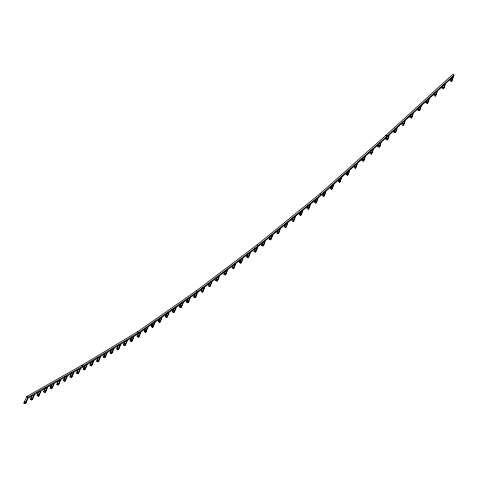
<?xml version="1.0" encoding="UTF-8"?>
<svg xmlns="http://www.w3.org/2000/svg" width="478" height="478" viewBox="0 0 478 478"><rect width="100%" height="100%" fill="white"/><g stroke="black" fill="none" stroke-linecap="round" stroke-linejoin="round"><path stroke-width="0.72" d="M386.654 136.971L385.8 139.337L387.078 140.042L387.742 139.439L389.45 134.712L396.812 128.002L395.109 132.729L393.824 132.018L394.894 129.066M387.078 140.042L388.787 135.316L381.504 141.835L379.741 146.609L379.09 147.188L377.805 146.477L378.69 144.093M402.709 122.338L401.855 124.704L403.133 125.409L403.796 124.806L405.505 120.08L412.873 113.37L411.164 118.09L409.885 117.385L410.949 114.433M403.133 125.409L404.842 120.683L397.481 127.399L395.772 132.119L395.109 132.729M426.794 100.386L425.94 102.752L427.218 103.457L428.927 98.731L421.56 105.447L419.857 110.167L419.194 110.777L417.909 110.065L418.764 107.705M419.194 110.777L420.897 106.05L413.536 112.76L411.827 117.486L411.164 118.09M434.819 93.073L433.97 95.433L435.249 96.144L435.912 95.534L437.621 90.808L444.982 84.098L443.273 88.824L441.995 88.113L443.064 85.162M435.249 96.144L436.958 91.418L429.591 98.127L427.882 102.854L427.218 103.457M450.879 78.434L450.025 80.8L451.304 81.505L451.967 80.902L454.1 75.004L452.821 74.293L385.919 135.274L320.021 193.757L257.14 244.772L196.279 290.809L137.425 331.869L81.589 365.455L26.756 396.549L23.9 402.996L25.179 403.707L25.722 403.396L28.011 398.234L34.046 394.81L31.757 399.972L30.478 399.267L32.193 395.39M451.304 81.505L453.013 76.779L445.645 83.495L443.942 88.221L443.273 88.824M323.54 192.64L322.441 195.621L323.72 196.327L324.377 195.747L326.133 190.973L333.387 184.538L331.624 189.312L330.346 188.601L331.224 186.217M323.72 196.327L325.482 191.559L318.306 197.731L316.394 202.636L315.767 203.144L314.488 202.433L315.683 199.374M339.368 178.587L338.269 181.574L339.547 182.279L340.205 181.7L341.961 176.926L349.215 170.491L347.458 175.259L346.174 174.554L347.273 171.572M339.547 182.279L341.31 177.505L334.044 183.958L332.282 188.726L331.624 189.312M355.172 164.563L354.073 167.545L355.351 168.256L356.008 167.67L357.765 162.902L365.031 156.455L363.268 161.223L361.989 160.518L362.868 158.128M355.351 168.256L357.108 163.482L349.872 169.905L348.109 174.679L347.458 175.259M370.982 150.528L369.882 153.51L371.167 154.221L371.818 153.635L373.581 148.861L380.846 142.414L379.09 147.188M371.167 154.221L372.924 149.447L365.688 155.87L363.925 160.644L363.268 161.223M270.411 236.102L269.216 239.167L270.494 239.872L272.406 234.973L265.493 240.583L263.575 245.489L262.948 245.997L261.669 245.292L262.864 242.226M262.948 245.997L264.86 241.097L257.923 246.726L255.909 251.709L255.3 252.169L254.021 251.458L255.276 248.345M277.957 229.984L276.762 233.043L278.041 233.754L278.668 233.246L280.58 228.341L287.499 222.73L285.587 227.63L284.302 226.925L285.742 223.244M278.041 233.754L279.953 228.848L273.034 234.465L271.122 239.364L270.494 239.872M293.044 217.735L291.849 220.8L293.134 221.511L293.761 220.997L295.673 216.098L302.592 210.487L300.674 215.387L299.395 214.682L300.59 211.617M293.134 221.511L295.046 216.606L288.126 222.216L286.214 227.122L285.587 227.63M308.137 205.492L306.942 208.557L308.22 209.262L308.848 208.755L310.766 203.855L317.679 198.239L315.767 203.144M308.22 209.262L310.132 204.363L303.219 209.973L301.307 214.879L300.674 215.387M202.576 287.774L201.065 291.514L202.343 292.219L204.357 287.242L197.665 292.303L195.651 297.286L195.042 297.746L193.763 297.035L195.018 293.922M195.042 297.746L197.056 292.763L190.555 297.298L188.446 302.347L187.86 302.759L186.581 302.048L187.896 298.893M209.376 283.496L208.372 285.987L209.651 286.692L210.26 286.232L212.268 281.255L218.966 276.188L216.952 281.172L215.674 280.461L216.928 277.348M209.651 286.692L211.664 281.715L204.966 286.776L202.953 291.759L202.343 292.219M233.366 264.92L232.105 268.033L233.389 268.744L235.397 263.76L227.791 269.514L225.777 274.497L225.168 274.958L223.889 274.247L225.15 271.134M225.168 274.958L227.181 269.974L219.575 275.728L217.562 280.711L216.952 281.172M247.974 253.872L246.714 256.985L247.998 257.69L250.006 252.713L243.314 257.773L241.3 262.757L240.691 263.217L239.412 262.506L240.667 259.399M240.691 263.217L242.704 258.234L236.007 263.3L233.999 268.278L233.389 268.744M255.3 252.169L257.313 247.186L250.615 252.253L248.602 257.23L247.998 257.69M145.521 328.452L144.207 331.607L145.485 332.318L147.594 327.269L141.118 331.786L139.008 336.835L138.423 337.247L137.144 336.536L138.722 332.748M138.423 337.247L140.532 332.192L134.234 336.207L131.988 341.346L131.432 341.68L130.153 340.969L131.838 337.115M159.646 318.599L158.332 321.754L159.61 322.465L161.719 317.416L155.242 321.933L153.133 326.982L152.548 327.388L151.269 326.683L152.584 323.528M152.548 327.388L155.183 321.079M173.771 308.746L172.456 311.901L173.735 312.612L175.844 307.563L169.367 312.074L167.258 317.129L166.673 317.535L165.394 316.83L166.971 313.042M166.673 317.535L168.782 312.487L162.305 317.004L160.196 322.053L159.61 322.465M187.86 302.759L189.969 297.704L183.492 302.221L181.383 307.27L180.798 307.683L179.519 306.978L181.096 303.189M180.798 307.683L182.907 302.634L176.43 307.151L174.321 312.2L173.735 312.612M91.633 361.302L89.948 365.156L91.232 365.861L93.473 360.723L87.331 364.421L85.084 369.56L84.528 369.894L83.25 369.183L84.654 365.975M84.528 369.894L86.775 364.756L80.663 368.371L78.374 373.539L77.83 373.844L76.546 373.139L77.98 369.912M105.035 353.236L103.35 357.09L104.634 357.801L106.875 352.662L100.733 356.361L98.486 361.499L97.93 361.834L96.652 361.123L98.056 357.914M97.93 361.834L100.177 356.696L94.029 360.388L91.788 365.527L91.232 365.861M118.436 345.176L116.752 349.03L118.03 349.741L120.277 344.602L114.134 348.295L111.888 353.433L111.332 353.768L110.054 353.063L111.452 349.848M111.332 353.768L113.579 348.629L107.431 352.328L105.19 357.466L104.634 357.801M131.432 341.68L133.679 336.542L127.53 340.234L125.29 345.373L124.734 345.708L123.449 345.002L124.854 341.788M124.734 345.708L126.975 340.569L120.832 344.268L118.586 349.406L118.03 349.741M25.179 403.707L28.035 397.26L82.867 366.16L138.704 332.574L197.557 291.52L258.425 245.483L321.3 194.468L387.198 135.979L454.1 75.004M45.356 387.927L43.641 391.805L44.92 392.51L47.208 387.347L41.174 390.771L38.885 395.933L38.342 396.244L37.057 395.533L38.778 391.661M38.342 396.244L40.63 391.076L34.589 394.499L32.307 399.662L31.757 399.972M58.513 380.464L56.798 384.336L58.077 385.047L60.359 379.89L54.331 383.308L52.042 388.471L51.499 388.775L50.22 388.07L51.648 384.844M51.499 388.775L53.787 383.613L47.752 387.037L45.464 392.199L44.92 392.51M71.682 372.995L69.967 376.867L71.246 377.578L73.534 372.416L67.5 375.833L65.211 381.002L64.667 381.307L63.389 380.602L65.104 376.73M64.667 381.307L66.956 376.144L60.909 379.574L58.621 384.736L58.077 385.047M77.83 373.844L80.119 368.681L74.078 372.105L71.796 377.267L71.246 377.578M410.972 115.598L410.309 116.202L411.588 116.913L412.251 116.303M419.003 108.279L418.34 108.888L419.618 109.593L420.281 108.99M451.113 79.013L450.449 79.617L451.734 80.322L452.397 79.718M393.824 132.018L394.487 131.414M417.909 110.065L418.573 109.462M425.94 102.752L426.603 102.143M388.172 138.256L387.503 138.865L386.224 138.154M396.196 130.942L395.533 131.546L394.254 130.835M404.227 123.623L403.563 124.226L402.279 123.521M428.312 101.671L427.649 102.274L426.364 101.569M436.336 94.351L435.673 94.961L434.394 94.25M444.367 87.038L443.704 87.641L442.425 86.936M331.445 186.826L330.788 187.406L332.067 188.117L332.724 187.537M347.273 172.779L346.616 173.359L347.894 174.07L348.552 173.484M363.083 158.744L362.432 159.323L363.71 160.034L364.367 159.449M346.174 174.554L346.831 173.974M361.989 160.518L362.647 159.933M377.805 146.477L378.462 145.898M324.813 194.552L324.162 195.138L322.877 194.427M340.641 180.505L339.989 181.084L338.705 180.379M356.445 166.481L355.787 167.061L354.509 166.356M372.26 152.44L371.603 153.026L370.325 152.315M380.183 145.414L379.526 145.993L378.247 145.282M262.775 243.553L262.147 244.061L263.426 244.772L264.053 244.264M277.867 231.31L277.24 231.818L278.519 232.529L279.146 232.015M300.501 212.943L299.873 213.451L301.152 214.162L301.785 213.654M308.047 206.825L307.42 207.333L308.698 208.038L309.326 207.53M261.669 245.292L262.297 244.778M269.216 239.167L269.843 238.659M299.395 214.682L300.023 214.168M271.6 238.14L270.972 238.647L269.694 237.942M286.692 225.897L286.065 226.405L284.78 225.7M294.239 219.772L293.611 220.286L292.327 219.575M316.872 201.405L316.245 201.919L314.966 201.208M194.875 295.332L194.265 295.792L195.544 296.497L196.153 296.037M216.785 278.758L216.176 279.218L217.454 279.923L218.064 279.463M225.001 272.544L224.391 273.004L225.676 273.709L226.285 273.249M255.133 249.755L254.523 250.215L255.802 250.92L256.411 250.46M193.763 297.035L194.373 296.575M215.674 280.461L216.283 280M223.889 274.247L224.499 273.786M239.412 262.506L240.022 262.046M246.714 256.985L247.323 256.525M254.021 251.458L254.631 250.998M203.455 290.516L202.851 290.977L201.567 290.266M210.762 284.99L210.153 285.45L208.874 284.745M234.501 267.035L233.891 267.495L232.613 266.79M241.802 261.514L241.193 261.974L239.914 261.263M249.11 255.987L248.5 256.447L247.216 255.742M154.657 322.339L148.18 326.856L146.071 331.905L145.485 332.318M145.318 329.94L144.732 330.346L146.011 331.057L146.603 330.645M152.38 325.01L151.795 325.422L153.074 326.127L153.665 325.715M159.443 320.081L158.857 320.493L160.136 321.204L160.728 320.792M180.63 305.305L180.045 305.711L181.323 306.422L181.915 306.01M187.693 300.375L187.107 300.787L188.386 301.493L188.977 301.086M137.144 336.536L137.73 336.124M144.207 331.607L144.792 331.2M151.269 326.683L151.855 326.271M158.332 321.754L158.917 321.347M165.394 316.83L165.98 316.418M172.456 311.901L173.042 311.495M179.519 306.978L180.104 306.565M186.581 302.048L187.167 301.636M139.54 335.574L138.949 335.98L137.67 335.275M167.79 315.862L167.198 316.275L165.92 315.564M174.852 310.939L174.261 311.345L172.982 310.64M84.367 367.564L83.811 367.899L85.09 368.61L85.646 368.275M91.065 363.537L90.509 363.872L91.794 364.577L92.35 364.242M97.769 359.504L97.213 359.838L98.492 360.549L99.048 360.215M104.467 355.477L103.911 355.805L105.19 356.516L105.746 356.182M111.171 351.444L110.615 351.778L111.894 352.483L112.45 352.149M117.869 347.41L117.313 347.745L118.592 348.456L119.147 348.121M124.567 343.383L124.011 343.718L125.296 344.423L125.851 344.088M131.271 339.35L130.715 339.685L131.994 340.396L132.549 340.061M83.25 369.183L83.805 368.849M89.948 365.156L90.503 364.822M96.652 361.123L97.207 360.788M103.35 357.09L103.905 356.761M110.054 353.063L110.609 352.728M116.752 349.03L117.307 348.695M123.449 345.002L124.005 344.668M130.153 340.969L130.709 340.635M38.174 393.932L37.631 394.242L38.909 394.948L39.459 394.643M44.753 390.203L44.209 390.508L45.494 391.219L46.037 390.908M64.506 379L63.962 379.311L65.241 380.016L65.785 379.711M71.085 375.272L70.541 375.577L71.82 376.288L72.363 375.977M77.663 371.537L77.119 371.848L78.398 372.553L78.942 372.248M23.9 402.996L25.017 401.395L24.474 401.705L25.752 402.416L26.296 402.106M30.478 399.267L31.022 398.957M37.057 395.533L37.601 395.222M43.641 391.805L44.185 391.494M50.22 388.07L51.337 386.469L50.788 386.78L52.072 387.485L52.616 387.18M56.798 384.336L57.342 384.031M63.389 380.602L63.933 380.291M69.967 376.867L70.511 376.562M76.546 373.139L77.089 372.828M32.874 398.371L32.331 398.682L31.052 397.977M59.194 383.446L58.651 383.756L57.372 383.045M385.919 135.274L387.198 135.979M320.021 193.757L321.3 194.468M257.14 244.772L258.425 245.483M196.279 290.809L197.557 291.52M137.425 331.869L138.704 332.574M81.589 365.455L82.867 366.16M26.756 396.549L28.035 397.26"/></g></svg>
